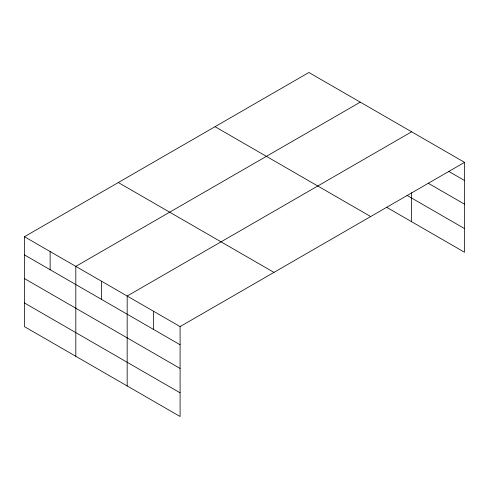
<?xml version="1.0" encoding="UTF-8"?>
<svg xmlns="http://www.w3.org/2000/svg" width="489" height="489" viewBox="0 0 489 489"><rect width="100%" height="100%" fill="white"/><g stroke="black" fill="none" stroke-linecap="round" stroke-linejoin="round"><path stroke-width="0.73" d="M464.55 162.354L308.907 72.494L24.45 236.725L24.45 326.646L180.093 416.506L180.093 326.585L464.55 162.354L464.55 252.275L386.61 207.275M360.271 102.152L75.813 266.383L75.813 356.298M411.634 131.804L127.171 296.034L127.171 385.949M448.676 171.358L464.55 180.527M428.168 183.198L464.55 204.2M407.025 195.386L464.55 228.595M215.038 126.694L370.68 216.548M118.32 182.531L273.962 272.391M24.45 236.725L180.093 326.585M24.45 254.897L180.093 344.757M24.45 278.577L180.093 368.431M24.45 302.972L180.093 392.826M411.634 192.709L411.634 221.719M153.632 311.31L153.632 329.482M101.492 281.206L101.492 299.378M50.129 251.554L50.129 269.726"/></g></svg>
